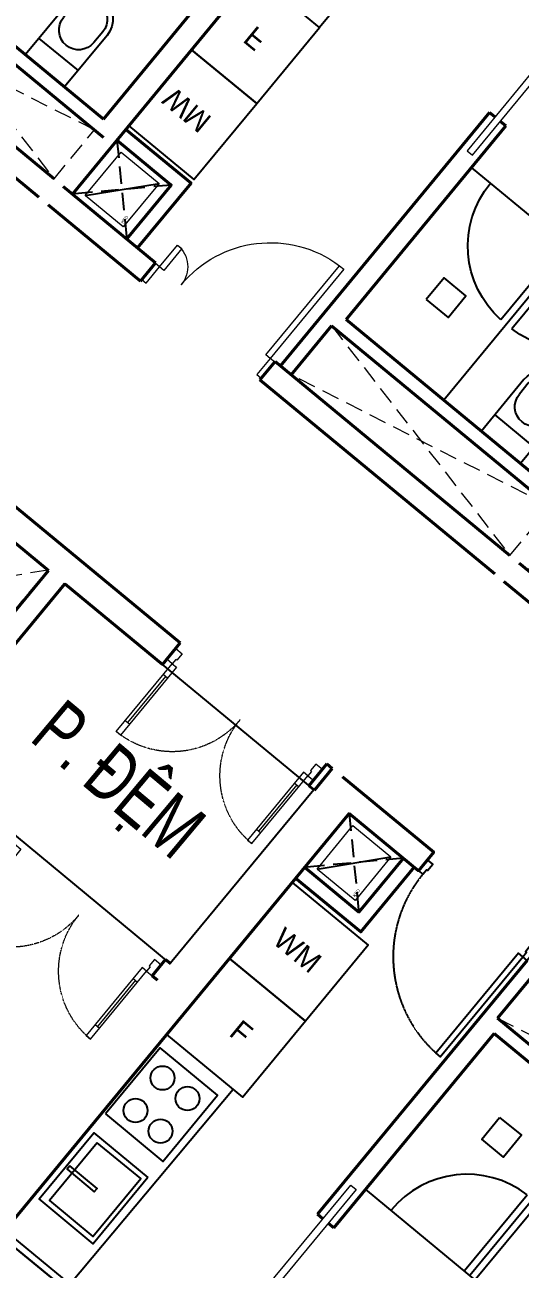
# Model space of a CAD drawing. Header units: millimetres. Extents: x -361679452 to 361242511, y -278557090 to 278849308.
# Drawn here: x -73193 to -69676, y 103012 to 111848 of the extents above; entities that cross this region are included whole.
import ezdxf
from ezdxf.enums import TextEntityAlignment as Align
from ezdxf.xclip import XClip

# ---------------------------------------------------------------- set-up
doc = ezdxf.new("R2010")
doc.units = ezdxf.units.MM
doc.header["$MEASUREMENT"] = 0
doc.header["$XCLIPFRAME"] = 0
for name, pattern in [('HIDDEN', [0.375, 0.25, -0.125]), ('TYPICAL 2 +1 BEDROOM FRONT$0$DASHED2', [9.525, 6.35, -3.175]), ('Xref_NT1+NT2_MBDV Cot vach_220729$0$HIDDEN2', [0.1875, 0.125, -0.0625])]:
    doc.linetypes.add(name, pattern=pattern)
for name, color, linetype in [('A-ANNO-ROOM', 50, 'Continuous'), ('A-FLOR-STRS', 1, 'Continuous'), ('A-FURNITURE', 251, 'Continuous'), ('A-UNIT', 1, 'Continuous'), ('KT-Tuong', 1, 'Continuous'), ('MEP-M-DUCT-15', 6, 'Continuous'), ('MEP-M-DUCT-25', 7, 'Continuous'), ('SPE-MEP-General', 170, 'Continuous'), ('trục hút mùi', 21, 'Continuous'), ('TYPICAL 2 +1 BEDROOM FRONT$0$A-_DOOR----_E-', 32, 'Continuous'), ('Xref_NT1+NT2_MBDV Cot vach_220729$0$KT-Text', 7, 'Continuous'), ('Xref_NT1+NT2_MBDV Cot vach_220729$0$KT-Thay', 7, 'Continuous')]:
    doc.layers.add(name, color=color, linetype=linetype)
for name, color, linetype, lineweight in [('A-DOOR', 1, 'Continuous', 9), ('KT-lomo nuoc', 3, 'HIDDEN', 5), ('KT-Net cat', 1, 'Continuous', 40), ('KT-Net cua', 87, 'Continuous', 9), ('SPE-MEP-HVAC', 140, 'Continuous', 0), ('SPE-MEP-M-WALL OPENING', 81, 'Continuous', 0), ('Xref_NT1+NT2_MBDV Cot vach_220729$0$CUA', 37, 'Continuous', 13)]:
    doc.layers.add(name, color=color, linetype=linetype, lineweight=lineweight)
doc.styles.add('220126_HDN_HBA typical plan$0$210902_YS plan 330pm ver13$0$01 Level 1$0$CENTURY GOTHIC', font='GOTHIC.TTF')
doc.styles.add('220126_HDN_HBA typical plan$0$211210_HDN_HBA_TYPICAL PLAN CORE OPT 1$0$HBA-Text', font='GOTHIC.TTF')
doc.styles.get("Standard").update_dxf_attribs({"font": 'arial.ttf'})
doc.styles.add('Xref_NT1+NT2_MBDV Cot vach_220729$0$Arial', font='arial.ttf', dxfattribs={"width": 0.7})

# ---------------------------------------------------------------- blocks, each defined once
blk = doc.blocks.new('qweewe')
for p, q in [((-226617.6, -3043559.7, 0), (-226617.6, -3043199.7, 0)), ((-226142.6, -3043199.7, 0), (-226617.6, -3043199.7, 0)), ((-226467.6, -3043559.7, 0), (-226467.6, -3043199.7, 0)), ((-226142.6, -3043239.7, 0), (-226242.6, -3043239.7, 0)), ((-226142.6, -3043519.7, 0), (-226242.6, -3043519.7, 0)), ((-226142.6, -3043559.7, 0), (-226617.6, -3043559.7, 0))]:
    blk.add_line(p, q)
for centre, radius, start, end in [((-226242.6, -3043379.7, 0), 140, 90, 270), ((-226142.6, -3043379.7, 0), 180, 270, 90), ((-226142.6, -3043379.7, 0), 140, 270, 90)]:
    blk.add_arc(centre, radius, start, end)
blk = doc.blocks.new('*U28')
at = {"color": 0}
for points in [[(-1100, -150), (-1100, 0), (-1060, 0), (-1060, -150)], [(-40, -150), (-40, 0), (0, 0), (0, -150)], [(-1020, -150), (-1060, -150), (-1060, -351), (-1020, -351)], [(-40, -150), (-80, -150), (-80, -970), (-40, -970)]]:
    blk.add_lwpolyline(points, close=True, dxfattribs=at)
for centre, radius, start, end in [((-1060.5, -150.4), 200.5, 270.15391, 0.05069), ((-41.5, -152.4), 818.5, 179.8292, 267.30661)]:
    blk.add_arc(centre, radius, start, end, dxfattribs=at)
blk = doc.blocks.new('*U260')
at = {"layer": 'KT-lomo nuoc', "ltscale": 500}
for p, q in [((286.5, 347), (1552.8, -1282.4)), ((1839.4, -935.4), (0, 0))]:
    blk.add_line(p, q, dxfattribs=at)
blk.add_lwpolyline([(286.5, 347), (1839.4, -935.4), (1552.8, -1282.4), (0, 0)], close=True, dxfattribs=at)
blk = doc.blocks.new('Condo-Studio')
at = {"layer": 'A-FURNITURE'}
for p, q in [((3149.9, -2123.6, -0.1), (3149.9, -724.3, 0)), ((3100, -2122.9, 0), (3100, -1423.3, 0)), ((3200, -2122.9, 0), (3200, -1423.3, 0)), ((784.9, -4006.5, 0.1), (784.9, -2202.4, 0)), ((4214.7, -2126.1, 0), (2249.9, -2123.6, 0))]:
    blk.add_line(p, q, dxfattribs=at)
at = {"layer": 'A-FURNITURE', "elevation": 0}
for points in [[(184.9, -802.4), (784.6, -802.4), (784.6, -1502.4), (184.9, -1502.4)], [(2599.9, -1196.2), (2799.9, -1196.2), (2799.9, -1396.2), (2599.9, -1396.2)], [(184.9, -1502.4), (784.6, -1502.4), (784.6, -2202.4), (184.9, -2202.4)]]:
    blk.add_lwpolyline(points, close=True, dxfattribs=at)
at = {"layer": 'A-FURNITURE'}
for centre, start, end in [((3125, -2122.9, 0), 92.04767, 180.00096), ((3175, -2122.9, 0), 0.00096, 87.95425)]:
    blk.add_arc(centre, 700, start, end, dxfattribs=at)
at = {"layer": 'KT-Net cat'}
for p, q in [((100, -3.9, 0), (950.9, -3.9, 0)), ((950.9, -3.9, 0), (950.9, -173.9, 0)), ((2050.9, -4, 0), (2050.9, -174, 0)), ((2050.9, -4, 0), (4214.7, -4, 0)), ((100, -173.9, 0), (950.9, -173.9, 0)), ((184.9, -173.9, 0), (184.8, -10104, 0)), ((2050.9, -174, 0), (4214.7, -174, 0)), ((2100.9, -174, 0), (2099.8, -2506.6, 0)), ((2200.6, -624, 0), (2200.8, -174, 0)), ((2200.6, -624, 0), (4299.5, -624, 0)), ((2249.7, -2506.6, 0), (2250.6, -724, 0)), ((2250.6, -724, 0), (4214.7, -724, 0)), ((4214.7, -724, 0), (4214.7, -3355.7, 0)), ((2099.8, -2506.6, 0), (2149.9, -2506.6, 0)), ((2199.9, -2506.6, 0), (2249.7, -2506.6, 0))]:
    blk.add_line(p, q, dxfattribs=at)
at = {"layer": 'KT-Net cua', "elevation": -0.1}
blk.add_lwpolyline([(2149.9, -2195.1), (2199.9, -2195.1), (2199.9, -3145.1), (2149.9, -3145.1)], close=True, dxfattribs=at)
at = {"layer": 'A-FURNITURE', "rotation": 270.000961774795}
blk.add_blockref('qweewe', (3047060.3, -227291.3, 0), dxfattribs=at)
at = {"layer": 'KT-lomo nuoc', "linetype": 'HIDDEN', "extrusion": (4.34134e-13, -3.29927e-18, -1), "xscale": -0.9999999999999997, "zscale": -0.9999999999999997, "rotation": 140.4492536752919}
blk.add_blockref('*U260', (-4214.7, -174, 0), dxfattribs=at)
at = {"layer": 'KT-Net cua'}
blk.add_blockref('*U28', (2050.9, -18.9, 0), dxfattribs=at)
at = {"layer": 'A-FURNITURE', "char_height": 150, "width": 310.863, "attachment_point": 4, "style": '220126_HDN_HBA typical plan$0$210902_YS plan 330pm ver13$0$01 Level 1$0$CENTURY GOTHIC'}
for s, insert in [('WM', (253, -1150.4, 0)), ('F', (419.9, -1852.5, 0.1))]:
    blk.add_mtext(s, dxfattribs=dict(at, insert=insert))
blk = doc.blocks.new('*U100')
at = {"color": 0}
blk.add_lwpolyline([(0, 0), (400, 0), (400, 350), (0, 350)], close=True, dxfattribs=at)
at = {"layer": 'MEP-M-DUCT-15'}
for points in [[(50, 50), (50, 300), (150, 200), (50, 50)], [(350, 300), (50, 300), (150, 200), (350, 300)]]:
    blk.add_solid(points, dxfattribs=at)
at = {"layer": 'MEP-M-DUCT-25'}
blk.add_line((0, 0), (400, 350), dxfattribs=at)
blk = doc.blocks.new('A$C3AE13516')
at = {"layer": 'SPE-MEP-General'}
blk.add_lwpolyline([(0, -500), (500, -500), (500, 0), (0, 0)], close=True, dxfattribs=at)
at = {"layer": 'SPE-MEP-M-WALL OPENING', "color": 1, "extrusion": (-1.42937e-21, 0, -1), "zscale": -1, "rotation": 180.0104958576382}
blk.add_blockref('*U100', (-50, -76.8), dxfattribs=at)
at = {"layer": 'SPE-MEP-M-WALL OPENING', "color": 1, "insert": (64.6, -410.8, 0), "char_height": 21.77, "attachment_point": 7, "rotation": 359.97901}
blk.add_mtext_dynamic_manual_height_columns('KED', width=18.102, gutter_width=108866.8, heights=[0], dxfattribs=at)
blk = doc.blocks.new('shaft-1')
at = {"layer": 'SPE-MEP-HVAC', "color": 1, "rotation": 359.9992537077953}
blk.add_blockref('A$C3AE13516', (-81332.2, 6523.1, 0), dxfattribs=at)
at = {"layer": 'SPE-MEP-HVAC', "color": 1, "extrusion": (4.65157e-07, -2.26681e-15, 1), "rotation": 0.2150540521201838}
blk.add_blockref('A$C3AE13516', (-83972.2, 2207.8, 0), dxfattribs=at)
blk = doc.blocks.new('*U90')
at = {"layer": 'TYPICAL 2 +1 BEDROOM FRONT$0$A-_DOOR----_E-'}
for points in [[(80, 920), (40, 920), (40, 0), (80, 0)], [(0, 0), (0, 0), (0, 0), (40, 0), (40, -42), (50, -42), (50, -100), (0, -100), (0, -100), (0, -100)], [(1000, 0), (1000, 0), (1000, 0), (960, 0), (960, -42), (950, -42), (950, -100), (1000, -100), (1000, -100), (1000, -100)]]:
    blk.add_lwpolyline(points, close=True, dxfattribs=at)
at = {"layer": 'TYPICAL 2 +1 BEDROOM FRONT$0$A-_DOOR----_E-', "color": 8, "linetype": 'TYPICAL 2 +1 BEDROOM FRONT$0$DASHED2', "ltscale": 0.1}
blk.add_arc((40, 0), 920, 0, 90, dxfattribs=at)
blk = doc.blocks.new('*U271')
at = {"layer": 'KT-lomo nuoc', "ltscale": 500}
for p, q in [((1248.4, 1511.7), (347, -286.5)), ((1595.3, 1225.1), (0, 0))]:
    blk.add_line(p, q, dxfattribs=at)
blk.add_lwpolyline([(1248.4, 1511.7), (1595.3, 1225.1), (347, -286.5), (0, 0)], close=True, dxfattribs=at)
blk = doc.blocks.new('sl-ss')
at = {"layer": 'A-FURNITURE', "extrusion": (-1.83489e-19, -7.50692e-07, 1)}
for p, q in [((17691.2, 1608.4, 0.1), (19495.3, 1595.6, 0)), ((19545.3, -1590.9, 0), (19547.7, 418.6, 0)), ((19548.4, -491.3, 0), (20247.9, -491.3, 0)), ((19547.7, -541.2, -0.1), (20847.2, -541.2, 0)), ((19548.4, -591.3, 0), (20248, -591.3, 0))]:
    blk.add_line(p, q, dxfattribs=at)
for points, elevation in [([(17641.2, 1606.6), (17641.1, 2206.6), (14047.7, 2208.1), (14047.7, 1608.1)], 0), ([(17641.2, 1606.6), (17691.2, 1606.6), (17691.1, 2207), (17641.1, 2207)], 0.1), ([(20195.3, 2207.2), (20195.3, 1507.2), (19495.3, 1507.2), (19495.3, 2207.2)], 0), ([(20895.3, 2207.4), (20895.3, 1507.4), (20195.3, 1507.4), (20195.3, 2207.4)], 0), ([(20546.8, 8.8), (20546.8, -191.2), (20346.8, -191.2), (20346.8, 8.8)], 0)]:
    blk.add_lwpolyline(points, close=True, dxfattribs=dict(at, elevation=elevation))
at = {"layer": 'A-FURNITURE', "ltscale": 5, "extrusion": (-1.83489e-19, -7.50692e-07, 1), "elevation": 0}
for points in [[(18626.8, 1662.7), (18016.8, 1662.6), (18016.8, 2162.6), (18626.8, 2162.7)], [(18336.8, 2142.7), (18306.8, 2142.7), (18306.8, 1892.7), (18336.8, 1892.7)], [(18782.6, 2183.5), (18782.6, 1653.5), (19392.6, 1653.5), (19392.6, 2183.5)], [(18587.8, 2097.7), (18055.8, 2097.6), (18055.8, 1697.6), (18587.8, 1697.7)]]:
    blk.add_lwpolyline(points, close=True, dxfattribs=at)
at = {"layer": 'A-FURNITURE', "ltscale": 5, "extrusion": (-1.83489e-19, -7.50692e-07, 1)}
for centre in [(18937.6, 2033.5, 0), (19237.6, 2033.5, 0), (18937.6, 1803.5, 0), (19237.6, 1803.5, 0)]:
    blk.add_circle(centre, 85, dxfattribs=at)
at = {"layer": 'A-FURNITURE', "extrusion": (-1.83489e-19, -7.50692e-07, 1)}
blk.add_arc((19548.4, -516.3, 0), 700, 2.04868, 90.00197, dxfattribs=at)
at = {"layer": 'KT-Net cat', "extrusion": (-1.83489e-19, -7.50692e-07, 1)}
for p, q in [((21530.2, 2208.2, 0), (11600.1, 2208.3, 0)), ((21530.2, 568.6, 0), (19192, 568.5, 0)), ((19192, 568.5, 0), (19192, 518.5, 0)), ((19192, 418.5, 0), (19192, 468.5, 0)), ((21530.2, 468.6, 0), (21080.2, 468.6, 0)), ((21080.2, -1491.9, 0), (21080.2, 468.6, 0)), ((20980.2, 418.6, 0), (19192, 418.5, 0)), ((20980.2, -1491.9, 0), (20980.2, 418.6, 0))]:
    blk.add_line(p, q, dxfattribs=at)
at = {"layer": 'KT-Net cat', "extrusion": (-1.83489e-19, -7.50692e-07, 1), "elevation": 0}
blk.add_lwpolyline([(21530.2, 2208.2), (21530.2, 1568.8), (21700.2, 1568.8), (21700.2, 2408.4)], dxfattribs=at)
at = {"layer": 'KT-Net cua', "extrusion": (-1.83489e-19, -7.50692e-07, 1), "elevation": 0}
blk.add_lwpolyline([(19502.6, 518.6), (19502.6, 468.6), (18552.6, 468.5), (18552.6, 518.5)], close=True, dxfattribs=at)
at = {"layer": 'A-DOOR', "rotation": 89.99918509898055}
blk.add_blockref('*U90', (21530.2, 568.8, 0), dxfattribs=at)
at = {"layer": 'KT-lomo nuoc', "linetype": 'HIDDEN', "extrusion": (4.34134e-13, 7.50692e-07, -1), "zscale": -1, "rotation": 39.55117326159146}
blk.add_blockref('*U271', (-21530.2, -1491.9, 0), dxfattribs=at)
at = {"layer": 'A-FURNITURE', "extrusion": (-1.05736e-19, -7.50692e-07, 1), "char_height": 150, "width": 310.863, "attachment_point": 4, "text_direction": (1.8e-05, -1, -1e-06), "style": '220126_HDN_HBA typical plan$0$210902_YS plan 330pm ver13$0$01 Level 1$0$CENTURY GOTHIC'}
for s, insert in [('WM', (20547.3, 2049.9, 0)), ('F', (19845.2, 1870.5, 0))]:
    blk.add_mtext(s, dxfattribs=dict(at, insert=insert))
blk = doc.blocks.new('A$C21AF0CCA')
at = {"layer": 'A-ANNO-ROOM', "insert": (1197.6, 814.7), "char_height": 600, "attachment_point": 2, "rotation": 0.10543, "style": '220126_HDN_HBA typical plan$0$211210_HDN_HBA_TYPICAL PLAN CORE OPT 1$0$HBA-Text'}
blk.add_mtext_dynamic_manual_height_columns('1-BR+', width=722857412.874, gutter_width=9765.6, heights=[0], dxfattribs=at)
blk = doc.blocks.new('*U218')
at = {"linetype": 'HIDDEN', "ltscale": 500}
for p, q in [((1052.4, 463.6), (403.1, -915.2)), ((1455.5, -451.6), (0, 0))]:
    blk.add_line(p, q, dxfattribs=at)
blk.add_lwpolyline([(1052.4, 463.6), (1455.5, -451.6), (403.1, -915.2), (0, 0)], close=True, dxfattribs=at)
blk = doc.blocks.new('trucktnuoctang36')
at = {"layer": 'SPE-MEP-HVAC', "linetype": 'HIDDEN', "ltscale": 1000, "xscale": -1, "rotation": 254.2212213649985}
blk.add_blockref('*U218', (15322.6, 6712.5, 0), dxfattribs=at)
blk = doc.blocks.new('*U255')
for p, q in [((-1260, 525), (-1300, 525)), ((-1280, 100), (-1280, 525)), ((-90, 525), (-50, 525)), ((-70, 100), (-70, 525)), ((-1260, 100), (-1300, 100)), ((-90, 100), (-50, 100))]:
    blk.add_line(p, q)
for points in [[(-1300, 0), (-1260, 0), (-1260, 625), (-1300, 625)], [(-50, 0), (-90, 0), (-90, 625), (-50, 625)], [(-1350, -100), (-1290, -100), (-1290, -40), (-1300, -40), (-1300, 0), (-1350, 0)], [(0, -100), (-60, -100), (-60, -40), (-50, -40), (-50, 0), (0, 0)]]:
    blk.add_lwpolyline(points, close=True)
at = {"linetype": 'Xref_NT1+NT2_MBDV Cot vach_220729$0$HIDDEN2'}
for centre, start, end in [((-1300, 0), 0, 89.99996), ((-50, 0), 90.00004, 180)]:
    blk.add_arc(centre, 625, start, end, dxfattribs=at)
blk = doc.blocks.new('*U252')
for p, q in [((-1260, 525), (-1300, 525)), ((-1280, 100), (-1280, 525)), ((-90, 525), (-50, 525)), ((-70, 100), (-70, 525)), ((-1260, 100), (-1300, 100)), ((-90, 100), (-50, 100))]:
    blk.add_line(p, q)
for points in [[(-1300, 0), (-1260, 0), (-1260, 625), (-1300, 625)], [(-50, 0), (-90, 0), (-90, 625), (-50, 625)], [(-1350, -100), (-1290, -100), (-1290, -40), (-1300, -40), (-1300, 0), (-1350, 0)], [(0, -100), (-60, -100), (-60, -40), (-50, -40), (-50, 0), (0, 0)]]:
    blk.add_lwpolyline(points, close=True)
at = {"linetype": 'Xref_NT1+NT2_MBDV Cot vach_220729$0$HIDDEN2'}
for centre, start, end in [((-1300, 0), 0, 89.99996), ((-50, 0), 90.00004, 180)]:
    blk.add_arc(centre, 625, start, end, dxfattribs=at)
blk = doc.blocks.new('răer')
at = {"layer": 'KT-Net cat', "ltscale": 0.5, "extrusion": (-0.000165563, 3.50768e-08, 1)}
for p, q in [((1.5, 6949.7, 0), (201.5, 6949.6, 0)), ((1.5, 6899.7, 0), (201.5, 6899.6, 0)), ((1801.5, 6899.3, 0.3), (1951.5, 6899.2, 0.3)), ((0.6, 2998.8, 0), (1.2, 5549.7, 0)), ((1.2, 5549.7, 0), (201.2, 5549.6, 0)), ((201, 4650, 0), (201.2, 5549.6, 0)), ((1801, 4649.6, 0.3), (201, 4650, 0)), ((200.7, 3500, 0), (201, 4500, 0)), ((2838.8, 4499.4, 0.5), (201, 4500, 0))]:
    blk.add_line(p, q, dxfattribs=at)
at = {"layer": 'KT-Net cat', "extrusion": (-0.000165563, 3.50768e-08, 1)}
for p, q in [((1.5, 6899.7, 0), (1.5, 6949.7, 0)), ((201.5, 6899.6, 0), (201.5, 6949.6, 0)), ((1801.5, 6899.3, 0.3), (1801.5, 6949.3, 0.3)), ((1951.5, 6899.2, 0.3), (1951.5, 6949.2, 0.3))]:
    blk.add_line(p, q, dxfattribs=at)
at = {"layer": 'Xref_NT1+NT2_MBDV Cot vach_220729$0$CUA', "extrusion": (0.000165563, -3.50768e-08, -1), "zscale": -1.000000000000002, "rotation": 90.01220552114347}
for name, p in [('*U252', (-151.5, 6899.6, 0)), ('*U255', (-1951.5, 6899.2, 0))]:
    blk.add_blockref(name, p, dxfattribs=at)
blk = doc.blocks.new('*U241')
at = {"linetype": 'HIDDEN', "ltscale": 500}
for p, q in [((454, 200), (201.6, -457.6)), ((655.5, -257.6), (0, 0))]:
    blk.add_line(p, q, dxfattribs=at)
blk.add_lwpolyline([(454, 200), (655.5, -257.6), (201.6, -457.6), (0, 0)], close=True, dxfattribs=at)
blk = doc.blocks.new('A$Cc3a6237a')
at = {"layer": 'KT-Net cat', "elevation": 0}
for points in [[(-14745.2, 71.7), (-14282.6, -310.3), (-14662.1, -769.9)], [(-14808.9, -5.4), (-14423.3, -323.8), (-14739.2, -706.2)], [(-13476.2, -5168.1), (-13090.6, -5486.5), (-12774.7, -5104)], [(-13539.8, -5245.2), (-13077.2, -5627.3), (-12697.6, -5167.7)]]:
    blk.add_lwpolyline(points, dxfattribs=at)
at = {"layer": 'trục hút mùi', "linetype": 'HIDDEN', "ltscale": 1000, "xscale": -1, "rotation": 254.2212213649985}
for p in [(-14739.2, -706.2, 0), (-13090.6, -5486.5)]:
    blk.add_blockref('*U241', p, dxfattribs=at)

msp = doc.modelspace()

# ---------------------------------------------------------------- block references
at = {"layer": 'A-UNIT', "xscale": -1, "rotation": 140.4476535076448}
msp.add_blockref('Condo-Studio', (-73108.3, 110629.9, 0), dxfattribs=at)

# ---------------------------------------------------------------- next in the draw order: block references
at = {"layer": 'A-FLOR-STRS', "extrusion": (-5.78826e-07, 4.78016e-07, 1), "rotation": 50.4488267371896}
msp.add_blockref('shaft-1', (-16035.7, 169204.2, 0.1), dxfattribs=at)

# ---------------------------------------------------------------- next in the draw order: block references
at = {"layer": 'A-FLOR-STRS', "extrusion": (-5.78826e-07, 4.78016e-07, 1), "rotation": 50.44882673718962}
msp.add_blockref('sl-ss', (-82897.7, 88241.5, 0.1), dxfattribs=at)

# ---------------------------------------------------------------- next in the draw order: linework, layer by layer
at = {"layer": 'Defpoints', "ltscale": 0.5, "elevation": 0}
msp.add_lwpolyline([(-72914.3, 107880.9), (-71141, 106416.4), (-72160.1, 105182.9), (-73933.1, 106647.1)], close=True, dxfattribs=at)
at = {"layer": 'KT-Tuong', "ltscale": 0.5}
msp.add_line((-70936.8, 106507.2), (-70705.5, 106316.1), dxfattribs=at)

# ---------------------------------------------------------------- next in the draw order: block references
at = {"layer": 'A-UNIT'}
ref = msp.add_blockref('Condo-Studio', (-69869.9, 107955.4, 0), dxfattribs=dict(at, xscale=-1, rotation=140.4483997994664))
XClip(ref).set_block_clipping_path([(4214.7315411381, 416.9753598701), (4250.5314052925, -9297.2874454036), (3160.2974679302, -9713.3366449457), (2186.7718012203, -9882.9112150874), (99.3614254128, -9902.4907730352), (99.915931398, 573.8415640257)])

# ---------------------------------------------------------------- next in the draw order: texts
at = {"layer": 'Xref_NT1+NT2_MBDV Cot vach_220729$0$KT-Text', "extrusion": (-2.60739e-08, 7.73991e-08, 1), "style": 'Xref_NT1+NT2_MBDV Cot vach_220729$0$Arial', "width": 0.7}
msp.add_text('P. ĐỆM', height=400, rotation=320, dxfattribs=at).set_placement((-72653.1, 106338.3, 0), align=Align.CENTER)

# ---------------------------------------------------------------- next in the draw order: block references
at = {"layer": 'A-UNIT', "xscale": -1, "rotation": 140.4476535076448}
msp.add_blockref('Condo-Studio', (-76346.6, 113304.2, 0), dxfattribs=at)

# ---------------------------------------------------------------- next in the draw order: block references
at = {"layer": 'A-ANNO-ROOM'}
for p in [(-193366.6, 192838, 0), (-194725.1, 187914.8, 0), (-204628.5, 156603.4, 0)]:
    msp.add_blockref('A$C21AF0CCA', p, dxfattribs=at)
at = {"layer": 'KT-Net cat'}
msp.add_blockref('A$Cc3a6237a', (-57730.3, 111034.1), dxfattribs=at)
at = {"layer": 'KT-Tuong'}
msp.add_blockref('trucktnuoctang36', (-89084.7, 100377.1, 0), dxfattribs=at)
at = {"layer": 'Xref_NT1+NT2_MBDV Cot vach_220729$0$KT-Thay', "extrusion": (-0.000105425, -0.000127658, 1), "rotation": 230.461032587975}
msp.add_blockref('răer', (-76368.4, 110992.8, -6.1), dxfattribs=at)

doc.saveas('drawing.dxf')
